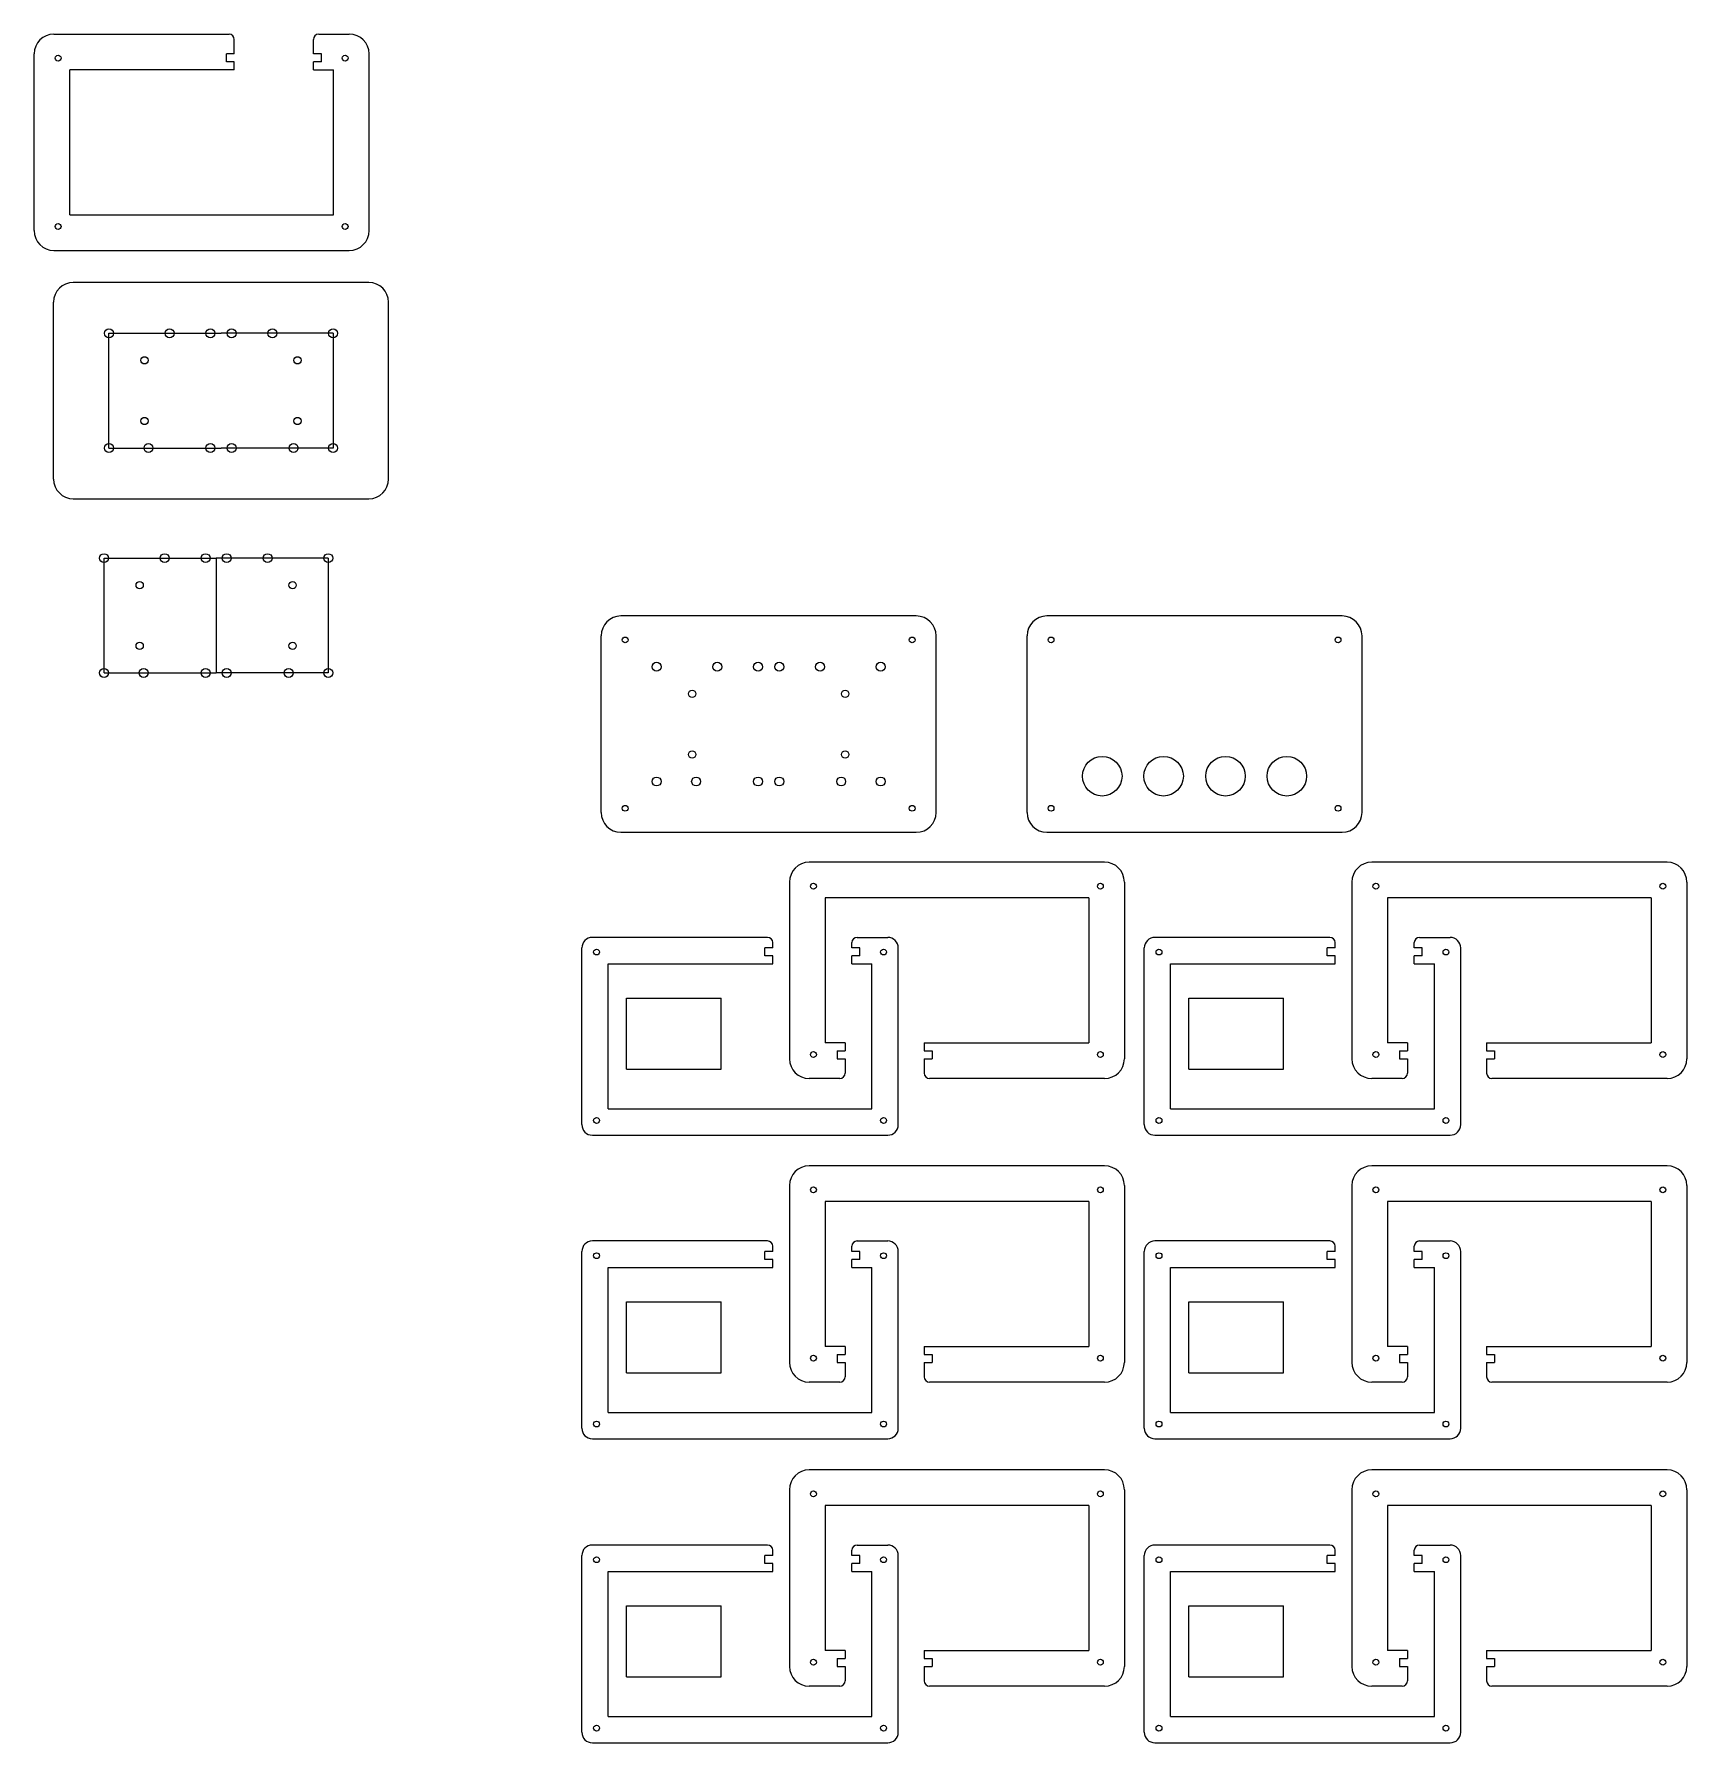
# Model space of a CAD drawing. Header units: millimetres. Extents: x -64 to 563, y -302 to 345.
import ezdxf

# ---------------------------------------------------------------- set-up
doc = ezdxf.new("R2010")
doc.units = ezdxf.units.MM
doc.layers.add('deflines', color=2, linetype='Continuous')

msp = doc.modelspace()

# ---------------------------------------------------------------- linework, layer by layer
for p, q in [((-56.04, 345.35), (10.36, 345.35)), ((44.36, 345.35), (55.96, 345.35)), ((-63.54, 270.85), (-63.54, 337.85)), ((9.36, 334.85), (9.36, 337.9)), ((12.36, 337.9), (9.36, 337.9)), ((12.36, 337.9), (12.36, 343.35)), ((42.36, 337.9), (42.36, 343.35)), ((45.36, 337.9), (42.36, 337.9)), ((45.36, 334.85), (45.36, 337.9)), ((63.46, 270.85), (63.46, 337.85)), ((-50.04, 276.85), (-50.04, 331.85)), ((12.36, 331.85), (-50.04, 331.85)), ((12.36, 334.85), (9.36, 334.85)), ((12.36, 331.85), (12.36, 334.85)), ((42.36, 331.85), (42.36, 334.85)), ((45.36, 334.85), (42.36, 334.85)), ((42.36, 331.85), (49.96, 331.85)), ((49.96, 276.85), (49.96, 331.85)), ((-50.04, 276.85), (49.96, 276.85)), ((-56.04, 263.35), (55.96, 263.35)), ((63.31, 251.19), (-48.69, 251.19)), ((-56.19, 176.69), (-56.19, 243.69)), ((70.81, 176.69), (70.81, 243.69)), ((-48.69, 169.19), (63.31, 169.19)), ((5.46, 146.68), (5.46, 103.18)), ((270.98, 124.75), (158.98, 124.75)), ((432.48, 124.75), (320.48, 124.75)), ((151.48, 50.25), (151.48, 117.25)), ((278.48, 50.25), (278.48, 117.25)), ((312.98, 50.25), (312.98, 117.25)), ((439.98, 50.25), (439.98, 117.25)), ((158.98, 42.75), (270.98, 42.75)), ((320.48, 42.75), (432.48, 42.75)), ((342.38, 31.38), (230.38, 31.38)), ((555.66, 31.38), (443.66, 31.38)), ((222.88, 23.88), (222.88, -43.12)), ((349.88, 23.88), (349.88, -43.12)), ((436.16, 23.88), (436.16, -43.12)), ((563.16, 23.88), (563.16, -43.12)), ((336.38, 17.88), (236.38, 17.88)), ((236.38, 17.88), (236.38, -37.12)), ((336.38, 17.88), (336.38, -37.12)), ((549.66, 17.88), (449.66, 17.88)), ((449.66, 17.88), (449.66, -37.12)), ((549.66, 17.88), (549.66, -37.12)), ((214.54, 2.9), (148.14, 2.9)), ((216.54, -1.05), (216.54, 0.9)), ((246.54, -1.05), (246.54, 0.9)), ((248.54, 2.9), (260.14, 2.9)), ((427.82, 2.9), (361.42, 2.9)), ((429.82, -1.05), (429.82, 0.9)), ((459.82, -1.05), (459.82, 0.9)), ((461.82, 2.9), (473.42, 2.9)), ((144.14, -68.1), (144.14, -1.1)), ((213.54, -4.1), (213.54, -1.05)), ((216.54, -1.05), (213.54, -1.05)), ((216.54, -4.1), (213.54, -4.1)), ((216.54, -7.1), (216.54, -4.1)), ((249.54, -1.05), (246.54, -1.05)), ((246.54, -7.1), (246.54, -4.1)), ((249.54, -4.1), (246.54, -4.1)), ((249.54, -4.1), (249.54, -1.05)), ((264.14, -68.1), (264.14, -1.1)), ((357.42, -68.1), (357.42, -1.1)), ((426.82, -4.1), (426.82, -1.05)), ((429.82, -1.05), (426.82, -1.05)), ((429.82, -4.1), (426.82, -4.1)), ((429.82, -7.1), (429.82, -4.1)), ((462.82, -1.05), (459.82, -1.05)), ((459.82, -7.1), (459.82, -4.1)), ((462.82, -4.1), (459.82, -4.1)), ((462.82, -4.1), (462.82, -1.05)), ((477.42, -68.1), (477.42, -1.1)), ((154.14, -62.1), (154.14, -7.1)), ((154.14, -7.1), (216.54, -7.1)), ((246.54, -7.1), (254.14, -7.1)), ((254.14, -62.1), (254.14, -7.1)), ((367.42, -62.1), (367.42, -7.1)), ((367.42, -7.1), (429.82, -7.1)), ((459.82, -7.1), (467.42, -7.1)), ((467.42, -62.1), (467.42, -7.1)), ((161.05, -47.1), (161.05, -20.2)), ((161.05, -20.2), (196.95, -20.2)), ((196.95, -47.1), (196.95, -20.2)), ((374.33, -47.1), (374.33, -20.2)), ((374.33, -20.2), (410.23, -20.2)), ((410.23, -47.1), (410.23, -20.2)), ((243.97, -37.12), (236.38, -37.12)), ((243.97, -37.12), (243.97, -40.12)), ((273.97, -37.12), (273.97, -40.12)), ((273.97, -37.12), (336.38, -37.12)), ((457.25, -37.12), (449.66, -37.12)), ((457.25, -37.12), (457.25, -40.12)), ((487.25, -37.12), (487.25, -40.12)), ((487.25, -37.12), (549.66, -37.12)), ((240.97, -40.12), (243.97, -40.12)), ((240.97, -40.12), (240.97, -43.17)), ((240.97, -43.17), (243.97, -43.17)), ((243.97, -43.17), (243.97, -48.62)), ((273.97, -40.12), (276.97, -40.12)), ((273.97, -43.17), (273.97, -48.62)), ((273.97, -43.17), (276.97, -43.17)), ((276.97, -40.12), (276.97, -43.17)), ((454.25, -40.12), (457.25, -40.12)), ((454.25, -40.12), (454.25, -43.17)), ((454.25, -43.17), (457.25, -43.17)), ((457.25, -43.17), (457.25, -48.62)), ((487.25, -40.12), (490.25, -40.12)), ((487.25, -43.17), (487.25, -48.62)), ((487.25, -43.17), (490.25, -43.17)), ((490.25, -40.12), (490.25, -43.17)), ((161.05, -47.1), (196.95, -47.1)), ((241.97, -50.62), (230.38, -50.62)), ((342.38, -50.62), (275.97, -50.62)), ((374.33, -47.1), (410.23, -47.1)), ((455.25, -50.62), (443.66, -50.62)), ((555.66, -50.62), (489.25, -50.62)), ((154.14, -62.1), (254.14, -62.1)), ((367.42, -62.1), (467.42, -62.1)), ((148.14, -72.1), (260.14, -72.1)), ((361.42, -72.1), (473.42, -72.1)), ((342.38, -83.73), (230.38, -83.73)), ((555.66, -83.73), (443.66, -83.73)), ((222.88, -91.23), (222.88, -158.23)), ((349.88, -91.23), (349.88, -158.23)), ((436.16, -91.23), (436.16, -158.23)), ((563.16, -91.23), (563.16, -158.23)), ((336.38, -97.23), (236.38, -97.23)), ((236.38, -97.23), (236.38, -152.23)), ((336.38, -97.23), (336.38, -152.23)), ((549.66, -97.23), (449.66, -97.23)), ((449.66, -97.23), (449.66, -152.23)), ((549.66, -97.23), (549.66, -152.23)), ((144.14, -183.21), (144.14, -116.21)), ((214.54, -112.21), (148.14, -112.21)), ((213.54, -119.21), (213.54, -116.16)), ((216.54, -116.16), (213.54, -116.16)), ((216.54, -116.16), (216.54, -114.21)), ((246.54, -116.16), (246.54, -114.21)), ((249.54, -116.16), (246.54, -116.16)), ((248.54, -112.21), (260.14, -112.21)), ((249.54, -119.21), (249.54, -116.16)), ((264.14, -183.21), (264.14, -116.21)), ((357.42, -183.21), (357.42, -116.21)), ((427.82, -112.21), (361.42, -112.21)), ((426.82, -119.21), (426.82, -116.16)), ((429.82, -116.16), (426.82, -116.16)), ((429.82, -116.16), (429.82, -114.21)), ((459.82, -116.16), (459.82, -114.21)), ((462.82, -116.16), (459.82, -116.16)), ((461.82, -112.21), (473.42, -112.21)), ((462.82, -119.21), (462.82, -116.16)), ((477.42, -183.21), (477.42, -116.21)), ((154.14, -177.21), (154.14, -122.21)), ((154.14, -122.21), (216.54, -122.21)), ((216.54, -119.21), (213.54, -119.21)), ((216.54, -122.21), (216.54, -119.21)), ((246.54, -122.21), (246.54, -119.21)), ((249.54, -119.21), (246.54, -119.21)), ((246.54, -122.21), (254.14, -122.21)), ((254.14, -177.21), (254.14, -122.21)), ((367.42, -177.21), (367.42, -122.21)), ((367.42, -122.21), (429.82, -122.21)), ((429.82, -119.21), (426.82, -119.21)), ((429.82, -122.21), (429.82, -119.21)), ((459.82, -122.21), (459.82, -119.21)), ((462.82, -119.21), (459.82, -119.21)), ((459.82, -122.21), (467.42, -122.21)), ((467.42, -177.21), (467.42, -122.21)), ((161.05, -162.21), (161.05, -135.31)), ((161.05, -135.31), (196.95, -135.31)), ((196.95, -162.21), (196.95, -135.31)), ((374.33, -162.21), (374.33, -135.31)), ((374.33, -135.31), (410.23, -135.31)), ((410.23, -162.21), (410.23, -135.31)), ((243.97, -152.23), (236.38, -152.23)), ((240.97, -155.23), (243.97, -155.23)), ((240.97, -155.23), (240.97, -158.28)), ((243.97, -152.23), (243.97, -155.23)), ((273.97, -152.23), (273.97, -155.23)), ((273.97, -152.23), (336.38, -152.23)), ((273.97, -155.23), (276.97, -155.23)), ((276.97, -155.23), (276.97, -158.28)), ((457.25, -152.23), (449.66, -152.23)), ((454.25, -155.23), (457.25, -155.23)), ((454.25, -155.23), (454.25, -158.28)), ((457.25, -152.23), (457.25, -155.23)), ((487.25, -152.23), (487.25, -155.23)), ((487.25, -152.23), (549.66, -152.23)), ((487.25, -155.23), (490.25, -155.23)), ((490.25, -155.23), (490.25, -158.28)), ((240.97, -158.28), (243.97, -158.28)), ((243.97, -158.28), (243.97, -163.73)), ((273.97, -158.28), (273.97, -163.73)), ((273.97, -158.28), (276.97, -158.28)), ((454.25, -158.28), (457.25, -158.28)), ((457.25, -158.28), (457.25, -163.73)), ((487.25, -158.28), (487.25, -163.73)), ((487.25, -158.28), (490.25, -158.28)), ((161.05, -162.21), (196.95, -162.21)), ((241.97, -165.73), (230.38, -165.73)), ((342.38, -165.73), (275.97, -165.73)), ((374.33, -162.21), (410.23, -162.21)), ((455.25, -165.73), (443.66, -165.73)), ((555.66, -165.73), (489.25, -165.73)), ((154.14, -177.21), (254.14, -177.21)), ((367.42, -177.21), (467.42, -177.21)), ((148.14, -187.21), (260.14, -187.21)), ((361.42, -187.21), (473.42, -187.21)), ((342.38, -199.01), (230.38, -199.01)), ((555.66, -199.01), (443.66, -199.01)), ((222.88, -206.51), (222.88, -273.51)), ((349.88, -206.51), (349.88, -273.51)), ((436.16, -206.51), (436.16, -273.51)), ((563.16, -206.51), (563.16, -273.51)), ((336.38, -212.51), (236.38, -212.51)), ((236.38, -212.51), (236.38, -267.51)), ((336.38, -212.51), (336.38, -267.51)), ((549.66, -212.51), (449.66, -212.51)), ((449.66, -212.51), (449.66, -267.51)), ((549.66, -212.51), (549.66, -267.51)), ((144.14, -298.49), (144.14, -231.49)), ((214.54, -227.49), (148.14, -227.49)), ((213.54, -234.49), (213.54, -231.44)), ((216.54, -231.44), (213.54, -231.44)), ((216.54, -231.44), (216.54, -229.49)), ((246.54, -231.44), (246.54, -229.49)), ((249.54, -231.44), (246.54, -231.44)), ((248.54, -227.49), (260.14, -227.49)), ((249.54, -234.49), (249.54, -231.44)), ((264.14, -298.49), (264.14, -231.49)), ((357.42, -298.49), (357.42, -231.49)), ((427.82, -227.49), (361.42, -227.49)), ((426.82, -234.49), (426.82, -231.44)), ((429.82, -231.44), (426.82, -231.44)), ((429.82, -231.44), (429.82, -229.49)), ((459.82, -231.44), (459.82, -229.49)), ((462.82, -231.44), (459.82, -231.44)), ((461.82, -227.49), (473.42, -227.49)), ((462.82, -234.49), (462.82, -231.44)), ((477.42, -298.49), (477.42, -231.49)), ((154.14, -292.49), (154.14, -237.49)), ((154.14, -237.49), (216.54, -237.49)), ((216.54, -234.49), (213.54, -234.49)), ((216.54, -237.49), (216.54, -234.49)), ((246.54, -237.49), (246.54, -234.49)), ((249.54, -234.49), (246.54, -234.49)), ((246.54, -237.49), (254.14, -237.49)), ((254.14, -292.49), (254.14, -237.49)), ((367.42, -292.49), (367.42, -237.49)), ((367.42, -237.49), (429.82, -237.49)), ((429.82, -234.49), (426.82, -234.49)), ((429.82, -237.49), (429.82, -234.49)), ((459.82, -237.49), (459.82, -234.49)), ((462.82, -234.49), (459.82, -234.49)), ((459.82, -237.49), (467.42, -237.49)), ((467.42, -292.49), (467.42, -237.49)), ((161.05, -277.49), (161.05, -250.59)), ((161.05, -250.59), (196.95, -250.59)), ((196.95, -277.49), (196.95, -250.59)), ((374.33, -277.49), (374.33, -250.59)), ((374.33, -250.59), (410.23, -250.59)), ((410.23, -277.49), (410.23, -250.59)), ((243.97, -267.51), (236.38, -267.51)), ((240.97, -270.51), (243.97, -270.51)), ((240.97, -270.51), (240.97, -273.56)), ((243.97, -267.51), (243.97, -270.51)), ((273.97, -267.51), (273.97, -270.51)), ((273.97, -267.51), (336.38, -267.51)), ((273.97, -270.51), (276.97, -270.51)), ((276.97, -270.51), (276.97, -273.56)), ((457.25, -267.51), (449.66, -267.51)), ((454.25, -270.51), (457.25, -270.51)), ((454.25, -270.51), (454.25, -273.56)), ((457.25, -267.51), (457.25, -270.51)), ((487.25, -267.51), (487.25, -270.51)), ((487.25, -267.51), (549.66, -267.51)), ((487.25, -270.51), (490.25, -270.51)), ((490.25, -270.51), (490.25, -273.56)), ((161.05, -277.49), (196.95, -277.49)), ((240.97, -273.56), (243.97, -273.56)), ((243.97, -273.56), (243.97, -279.01)), ((273.97, -273.56), (273.97, -279.01)), ((273.97, -273.56), (276.97, -273.56)), ((374.33, -277.49), (410.23, -277.49)), ((454.25, -273.56), (457.25, -273.56)), ((457.25, -273.56), (457.25, -279.01)), ((487.25, -273.56), (487.25, -279.01)), ((487.25, -273.56), (490.25, -273.56)), ((241.97, -281.01), (230.38, -281.01)), ((342.38, -281.01), (275.97, -281.01)), ((455.25, -281.01), (443.66, -281.01)), ((555.66, -281.01), (489.25, -281.01)), ((154.14, -292.49), (254.14, -292.49)), ((367.42, -292.49), (467.42, -292.49)), ((148.14, -302.49), (260.14, -302.49)), ((361.42, -302.49), (473.42, -302.49))]:
    msp.add_line(p, q)
for centre, radius in [((-54.46, 336.27), 1.1), ((54.37, 336.27), 1.1), ((-54.46, 272.44), 1.1), ((54.37, 272.44), 1.1), ((-35.19, 231.94), 1.7), ((-12.19, 231.94), 1.7), ((3.31, 231.94), 1.7), ((11.31, 231.94), 1.7), ((26.81, 231.94), 1.7), ((49.81, 231.94), 1.7), ((-21.69, 221.69), 1.38), ((36.31, 221.69), 1.38), ((-21.69, 198.69), 1.38), ((36.31, 198.69), 1.38), ((-35.19, 188.44), 1.7), ((-20.19, 188.44), 1.7), ((3.31, 188.44), 1.7), ((11.31, 188.44), 1.7), ((34.81, 188.44), 1.7), ((49.81, 188.44), 1.7), ((-37.04, 146.68), 1.7), ((-14.04, 146.68), 1.7), ((1.46, 146.68), 1.7), ((9.46, 146.68), 1.7), ((24.96, 146.68), 1.7), ((47.96, 146.68), 1.7), ((-23.54, 136.43), 1.38), ((34.46, 136.43), 1.38), ((160.57, 115.67), 1.1), ((269.4, 115.67), 1.1), ((322.07, 115.67), 1.1), ((430.89, 115.67), 1.1), ((-23.54, 113.43), 1.38), ((34.46, 113.43), 1.38), ((-37.04, 103.18), 1.7), ((-22.04, 103.18), 1.7), ((1.46, 103.18), 1.7), ((9.46, 103.18), 1.7), ((32.96, 103.18), 1.7), ((47.96, 103.18), 1.7), ((172.48, 105.5), 1.7), ((195.48, 105.5), 1.7), ((210.98, 105.5), 1.7), ((218.98, 105.5), 1.7), ((234.48, 105.5), 1.7), ((257.48, 105.5), 1.7), ((185.98, 95.25), 1.38), ((243.98, 95.25), 1.38), ((185.98, 72.25), 1.38), ((243.98, 72.25), 1.38), ((341.48, 64), 7.5), ((364.73, 64), 7.5), ((388.23, 64), 7.5), ((411.48, 64), 7.5), ((172.48, 62), 1.7), ((187.48, 62), 1.7), ((210.98, 62), 1.7), ((218.98, 62), 1.7), ((242.48, 62), 1.7), ((257.48, 62), 1.7), ((160.57, 51.84), 1.1), ((269.4, 51.84), 1.1), ((322.07, 51.84), 1.1), ((430.89, 51.84), 1.1), ((231.96, 22.3), 1.1), ((340.79, 22.3), 1.1), ((445.24, 22.3), 1.1), ((554.07, 22.3), 1.1), ((149.72, -2.68), 1.1), ((258.55, -2.68), 1.1), ((363, -2.68), 1.1), ((471.83, -2.68), 1.1), ((231.96, -41.53), 1.1), ((340.79, -41.53), 1.1), ((445.24, -41.53), 1.1), ((554.07, -41.53), 1.1), ((149.72, -66.51), 1.1), ((258.55, -66.51), 1.1), ((363, -66.51), 1.1), ((471.83, -66.51), 1.1), ((231.96, -92.81), 1.1), ((340.79, -92.81), 1.1), ((445.24, -92.81), 1.1), ((554.07, -92.81), 1.1), ((149.72, -117.79), 1.1), ((258.55, -117.79), 1.1), ((363, -117.79), 1.1), ((471.83, -117.79), 1.1), ((231.96, -156.64), 1.1), ((340.79, -156.64), 1.1), ((445.24, -156.64), 1.1), ((554.07, -156.64), 1.1), ((149.72, -181.62), 1.1), ((258.55, -181.62), 1.1), ((363, -181.62), 1.1), ((471.83, -181.62), 1.1), ((231.96, -208.1), 1.1), ((340.79, -208.1), 1.1), ((445.24, -208.1), 1.1), ((554.07, -208.1), 1.1), ((149.72, -233.08), 1.1), ((258.55, -233.08), 1.1), ((363, -233.08), 1.1), ((471.83, -233.08), 1.1), ((231.96, -271.93), 1.1), ((340.79, -271.93), 1.1), ((445.24, -271.93), 1.1), ((554.07, -271.93), 1.1), ((149.72, -296.91), 1.1), ((258.55, -296.91), 1.1), ((363, -296.91), 1.1), ((471.83, -296.91), 1.1)]:
    msp.add_circle(centre, radius)
for centre, radius, start, end in [((-56.04, 337.85), 7.5, 90, 180), ((10.36, 343.35), 2, 0, 90), ((44.36, 343.35), 2, 90, 180), ((55.96, 337.85), 7.5, 0, 90), ((-56.04, 270.85), 7.5, 180, 270), ((55.96, 270.85), 7.5, 270, 0), ((-48.69, 243.69), 7.5, 90, 180), ((63.31, 243.69), 7.5, 0, 90), ((-48.69, 176.69), 7.5, 180, 270), ((63.31, 176.69), 7.5, 270, 0), ((158.98, 117.25), 7.5, 90, 180), ((270.98, 117.25), 7.5, 0, 90), ((320.48, 117.25), 7.5, 90, 180), ((432.48, 117.25), 7.5, 0, 90), ((158.98, 50.25), 7.5, 180, 270), ((270.98, 50.25), 7.5, 270, 0), ((320.48, 50.25), 7.5, 180, 270), ((432.48, 50.25), 7.5, 270, 0), ((230.38, 23.88), 7.5, 90, 180), ((342.38, 23.88), 7.5, 0, 90), ((443.66, 23.88), 7.5, 90, 180), ((555.66, 23.88), 7.5, 0, 90), ((148.14, -1.1), 4, 90, 180), ((214.54, 0.9), 2, 0, 90), ((248.54, 0.9), 2, 90, 180), ((260.14, -1.1), 4, 0, 90), ((361.42, -1.1), 4, 90, 180), ((427.82, 0.9), 2, 0, 90), ((461.82, 0.9), 2, 90, 180), ((473.42, -1.1), 4, 0, 90), ((230.38, -43.12), 7.5, 180, 270), ((342.38, -43.12), 7.5, 270, 0), ((443.66, -43.12), 7.5, 180, 270), ((555.66, -43.12), 7.5, 270, 0), ((241.97, -48.62), 2, 270, 0), ((275.97, -48.62), 2, 180, 270), ((455.25, -48.62), 2, 270, 0), ((489.25, -48.62), 2, 180, 270), ((148.14, -68.1), 4, 180, 270), ((260.14, -68.1), 4, 270, 0), ((361.42, -68.1), 4, 180, 270), ((473.42, -68.1), 4, 270, 0), ((230.38, -91.23), 7.5, 90, 180), ((342.38, -91.23), 7.5, 0, 90), ((443.66, -91.23), 7.5, 90, 180), ((555.66, -91.23), 7.5, 0, 90), ((148.14, -116.21), 4, 90, 180), ((214.54, -114.21), 2, 0, 90), ((248.54, -114.21), 2, 90, 180), ((260.14, -116.21), 4, 0, 90), ((361.42, -116.21), 4, 90, 180), ((427.82, -114.21), 2, 0, 90), ((461.82, -114.21), 2, 90, 180), ((473.42, -116.21), 4, 0, 90), ((230.38, -158.23), 7.5, 180, 270), ((342.38, -158.23), 7.5, 270, 0), ((443.66, -158.23), 7.5, 180, 270), ((555.66, -158.23), 7.5, 270, 0), ((241.97, -163.73), 2, 270, 0), ((275.97, -163.73), 2, 180, 270), ((455.25, -163.73), 2, 270, 0), ((489.25, -163.73), 2, 180, 270), ((148.14, -183.21), 4, 180, 270), ((260.14, -183.21), 4, 270, 0), ((361.42, -183.21), 4, 180, 270), ((473.42, -183.21), 4, 270, 0), ((230.38, -206.51), 7.5, 90, 180), ((342.38, -206.51), 7.5, 0, 90), ((443.66, -206.51), 7.5, 90, 180), ((555.66, -206.51), 7.5, 0, 90), ((148.14, -231.49), 4, 90, 180), ((214.54, -229.49), 2, 0, 90), ((248.54, -229.49), 2, 90, 180), ((260.14, -231.49), 4, 0, 90), ((361.42, -231.49), 4, 90, 180), ((427.82, -229.49), 2, 0, 90), ((461.82, -229.49), 2, 90, 180), ((473.42, -231.49), 4, 0, 90), ((230.38, -273.51), 7.5, 180, 270), ((342.38, -273.51), 7.5, 270, 0), ((443.66, -273.51), 7.5, 180, 270), ((555.66, -273.51), 7.5, 270, 0), ((241.97, -279.01), 2, 270, 0), ((275.97, -279.01), 2, 180, 270), ((455.25, -279.01), 2, 270, 0), ((489.25, -279.01), 2, 180, 270), ((148.14, -298.49), 4, 180, 270), ((260.14, -298.49), 4, 270, 0), ((361.42, -298.49), 4, 180, 270), ((473.42, -298.49), 4, 270, 0)]:
    msp.add_arc(centre, radius, start, end)
at = {"layer": 'deflines'}
for p, q in [((-35.19, 188.44), (-35.19, 231.94)), ((-35.19, 231.94), (-12.19, 231.94)), ((-12.19, 231.94), (3.31, 231.94)), ((3.31, 231.94), (7.31, 231.94)), ((11.31, 231.94), (7.31, 231.94)), ((26.81, 231.94), (11.31, 231.94)), ((49.81, 231.94), (26.81, 231.94)), ((49.81, 231.94), (49.81, 188.44)), ((-35.19, 188.44), (-20.19, 188.44)), ((-20.19, 188.44), (3.31, 188.44)), ((3.31, 188.44), (7.31, 188.44)), ((11.31, 188.44), (7.31, 188.44)), ((34.81, 188.44), (11.31, 188.44)), ((49.81, 188.44), (34.81, 188.44)), ((-37.04, 103.18), (-37.04, 146.68)), ((-37.04, 146.68), (-14.04, 146.68)), ((-14.04, 146.68), (1.46, 146.68)), ((1.46, 146.68), (5.46, 146.68)), ((9.46, 146.68), (5.46, 146.68)), ((24.96, 146.68), (9.46, 146.68)), ((47.96, 146.68), (24.96, 146.68)), ((47.96, 146.68), (47.96, 103.18)), ((-37.04, 103.18), (-22.04, 103.18)), ((-22.04, 103.18), (1.46, 103.18)), ((1.46, 103.18), (5.46, 103.18)), ((9.46, 103.18), (5.46, 103.18)), ((32.96, 103.18), (9.46, 103.18)), ((47.96, 103.18), (32.96, 103.18))]:
    msp.add_line(p, q, dxfattribs=at)

doc.saveas('drawing.dxf')
